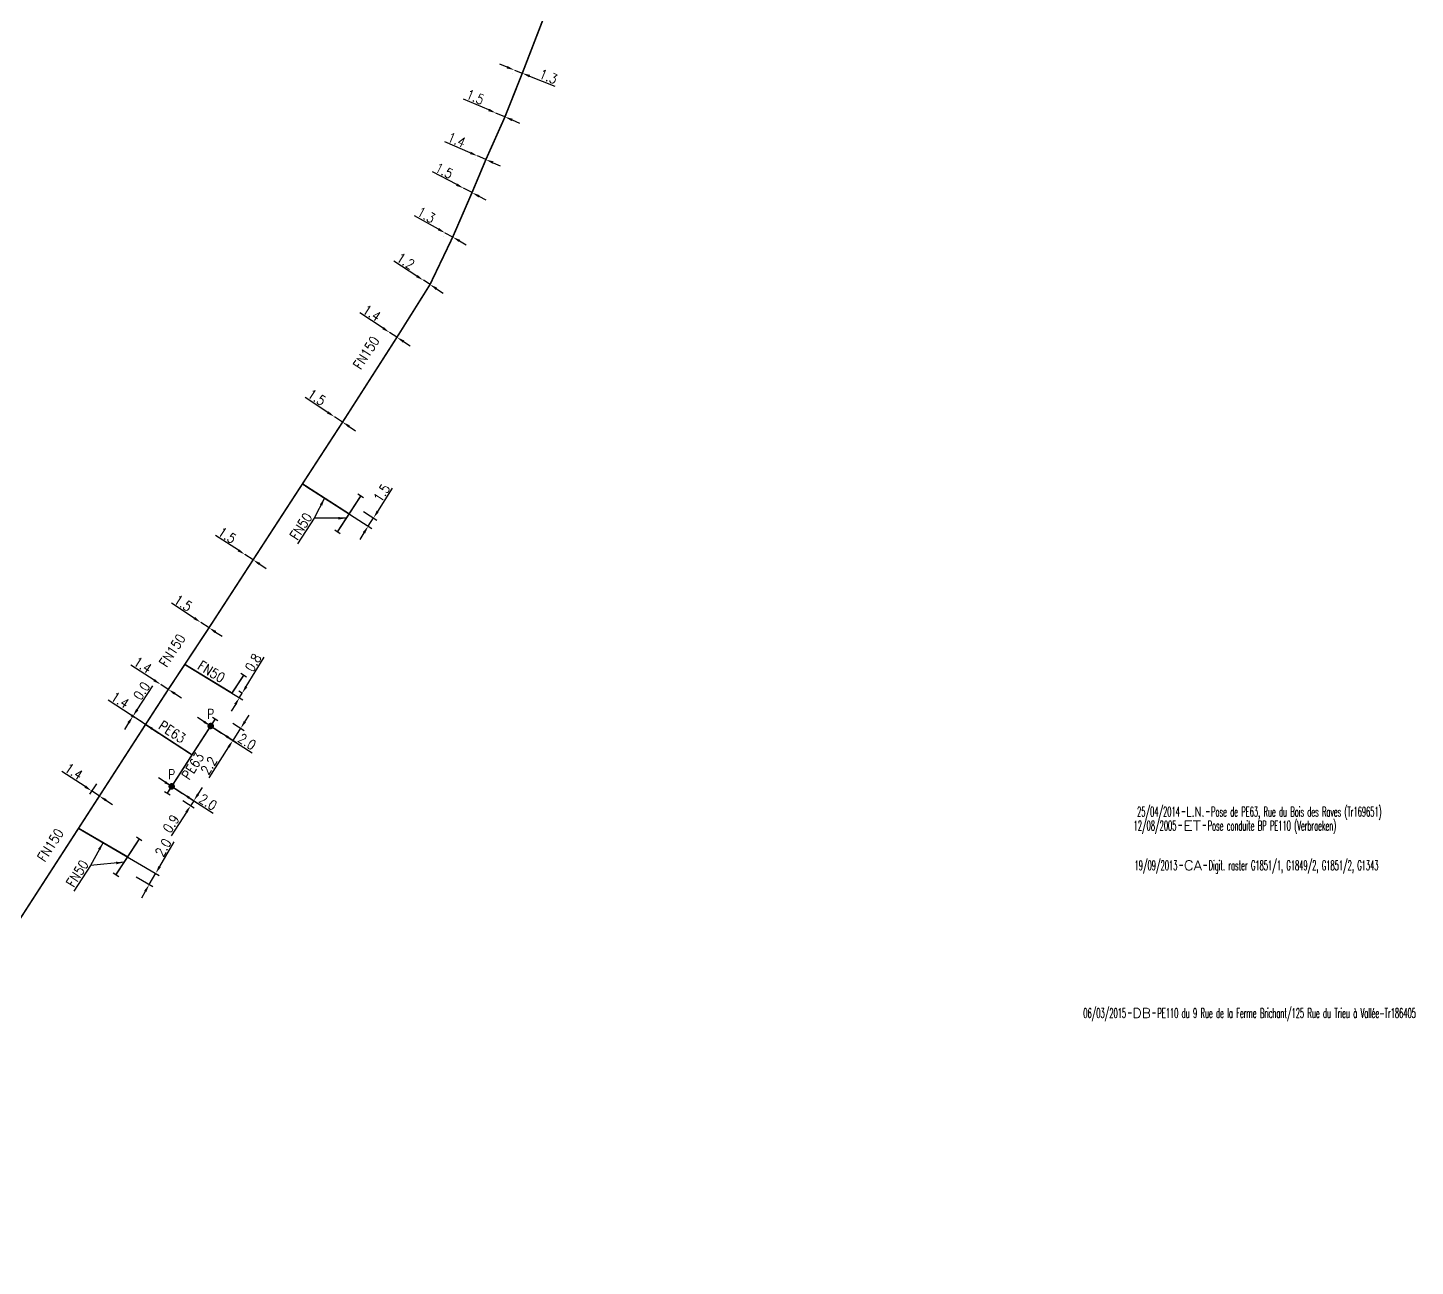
# Model space of a CAD drawing. Header units: millimetres. Extents: x 133989 to 135004, y 130988 to 132014.
# Drawn here: x 134771.1 to 134983.8, y 131450.3 to 131640.1 of the extents above; entities that cross this region are included whole.
import ezdxf
from ezdxf.enums import TextEntityAlignment as Align

# ---------------------------------------------------------------- set-up
doc = ezdxf.new("R2010")
doc.units = ezdxf.units.MM
doc.header["$PDMODE"] = 34
doc.linetypes.add('L_25_FN', pattern=[2000, 1000, 1000])
doc.linetypes.add('L_25_PE', pattern=[2000, 1000, 1000])
doc.layers.get('0').update_dxf_attribs({"linetype": 'CONTINUOUS'})
doc.layers.get('Defpoints').update_dxf_attribs({"linetype": 'CONTINUOUS'})
for name, color, linetype in [('L_150', 1, 'CONTINUOUS'), ('L_300', 7, 'CONTINUOUS'), ('L_340', 7, 'CONTINUOUS'), ('L_910', 7, 'CONTINUOUS')]:
    doc.layers.add(name, color=color, linetype=linetype)
doc.styles.add('G_ROMANS', font='ROMANS.SHX', dxfattribs={"width": 0.75})
doc.styles.get("Standard").update_dxf_attribs({"font": 'romans.shx', "width": 0.85})
doc.dimstyles.get("Standard").update_dxf_attribs({"dimtxt": 1.5, "dimasz": 1.2, "dimexe": 0.625, "dimexo": 0.625, "dimgap": 0.25, "dimtad": 1, "dimdec": 1, "dimzin": 0, "dimdsep": 46, "dimtxsty": 'Standard', "dimcen": -0.5, "dimadec": 0, "dimazin": 0, "dimtfac": 1, "dimtdec": 1, "dimtmove": 0, "dimatfit": 3, "dimfxl": 0, "dimtolj": 1, "dimtzin": 0, "dimarcsym": 0})

# ---------------------------------------------------------------- blocks, each defined once
blk = doc.blocks.new('*D698')
at = {"layer": 'Defpoints', "color": 0, "linetype": 'Continuous', "transparency": 16777216}
for p in [(134826.6, 131593.38), (134826.6, 131593.38), (134827.73, 131592.64)]:
    blk.add_point(p, dxfattribs=at)
at = {"layer": 'L_150', "color": 0, "linetype": 'Continuous', "lineweight": -2, "transparency": 16777216}
for p, q in [((134825.6, 131594.03), (134822.04, 131596.36)), ((134827.73, 131592.64), (134826.6, 131593.38)), ((134828.74, 131591.98), (134829.74, 131591.33))]:
    blk.add_line(p, q, dxfattribs=at)
at = {"layer": 'L_150', "color": 0, "linetype": 'Continuous', "transparency": 16777216}
for points in [[(134825.71, 131594.2), (134825.49, 131593.87), (134826.6, 131593.38)], [(134828.85, 131592.15), (134828.63, 131591.82), (134827.73, 131592.64)]]:
    blk.add_solid(points, dxfattribs=at)
at = {"layer": 'L_150', "color": 0, "linetype": 'Continuous', "transparency": 16777216, "insert": (134823.86, 131596.36), "char_height": 1.5, "attachment_point": 5, "rotation": 326.8589}
blk.add_mtext('\\A1;1.4', dxfattribs=at)
blk = doc.blocks.new('*D699')
at = {"layer": 'Defpoints', "color": 0, "linetype": 'Continuous', "transparency": 16777216}
for p in [(134818.14, 131580.46), (134818.14, 131580.46), (134819.4, 131579.64)]:
    blk.add_point(p, dxfattribs=at)
at = {"layer": 'L_150', "color": 0, "linetype": 'Continuous', "lineweight": -2, "transparency": 16777216}
for p, q in [((134817.14, 131581.12), (134813.64, 131583.42)), ((134819.4, 131579.64), (134818.14, 131580.46)), ((134820.4, 131578.98), (134821.4, 131578.32))]:
    blk.add_line(p, q, dxfattribs=at)
at = {"layer": 'L_150', "color": 0, "linetype": 'Continuous', "transparency": 16777216}
for points in [[(134817.25, 131581.29), (134817.03, 131580.95), (134818.14, 131580.46)], [(134820.51, 131579.15), (134820.29, 131578.81), (134819.4, 131579.64)]]:
    blk.add_solid(points, dxfattribs=at)
at = {"layer": 'L_150', "color": 0, "linetype": 'Continuous', "transparency": 16777216, "insert": (134815.44, 131583.44), "char_height": 1.5, "attachment_point": 5, "rotation": 326.6733}
blk.add_mtext('\\A1;1.5', dxfattribs=at)
blk = doc.blocks.new('*D700')
at = {"layer": 'Defpoints', "color": 0, "linetype": 'Continuous', "transparency": 16777216}
for p in [(134831.79, 131601.37), (134831.79, 131601.37), (134832.8, 131600.72)]:
    blk.add_point(p, dxfattribs=at)
at = {"layer": 'L_150', "color": 0, "linetype": 'Continuous', "lineweight": -2, "transparency": 16777216}
for p, q in [((134830.78, 131602.02), (134827.26, 131604.3)), ((134832.8, 131600.72), (134831.79, 131601.37)), ((134833.8, 131600.07), (134834.81, 131599.42))]:
    blk.add_line(p, q, dxfattribs=at)
at = {"layer": 'L_150', "color": 0, "linetype": 'Continuous', "transparency": 16777216}
for points in [[(134830.89, 131602.19), (134830.67, 131601.85), (134831.79, 131601.37)], [(134833.91, 131600.24), (134833.69, 131599.9), (134832.8, 131600.72)]]:
    blk.add_solid(points, dxfattribs=at)
at = {"layer": 'L_150', "color": 0, "linetype": 'Continuous', "transparency": 16777216, "insert": (134829.06, 131604.32), "char_height": 1.5, "attachment_point": 5, "rotation": 327.1189}
blk.add_mtext('\\A1;1.2', dxfattribs=at)
blk = doc.blocks.new('*D701')
at = {"layer": 'Defpoints', "color": 0, "linetype": 'Continuous', "transparency": 16777216}
for p in [(134835.14, 131608.62), (134835.14, 131608.62), (134836.28, 131607.99)]:
    blk.add_point(p, dxfattribs=at)
at = {"layer": 'L_150', "color": 0, "linetype": 'Continuous', "lineweight": -2, "transparency": 16777216}
for p, q in [((134834.09, 131609.2), (134830.43, 131611.24)), ((134834.84, 131608.07), (134834.84, 131608.07)), ((134836.28, 131607.99), (134835.14, 131608.62)), ((134835.97, 131607.44), (134835.97, 131607.44)), ((134837.33, 131607.41), (134838.37, 131606.82))]:
    blk.add_line(p, q, dxfattribs=at)
at = {"layer": 'L_150', "color": 0, "linetype": 'Continuous', "transparency": 16777216}
for points in [[(134834.19, 131609.38), (134833.99, 131609.03), (134835.14, 131608.62)], [(134837.42, 131607.58), (134837.23, 131607.23), (134836.28, 131607.99)]]:
    blk.add_solid(points, dxfattribs=at)
at = {"layer": 'L_150', "color": 0, "linetype": 'Continuous', "transparency": 16777216, "insert": (134832.22, 131611.38), "char_height": 1.5, "attachment_point": 5, "rotation": 330.9529}
blk.add_mtext('\\A1;1.3', dxfattribs=at)
blk = doc.blocks.new('*D702')
at = {"layer": 'Defpoints', "color": 0, "linetype": 'Continuous', "transparency": 16777216}
for p in [(134837.96, 131615.48), (134837.96, 131615.48), (134839.24, 131614.81)]:
    blk.add_point(p, dxfattribs=at)
at = {"layer": 'L_150', "color": 0, "linetype": 'Continuous', "lineweight": -2, "transparency": 16777216}
for p, q in [((134836.89, 131616.03), (134833.18, 131617.97)), ((134839.24, 131614.81), (134837.96, 131615.48)), ((134840.31, 131614.25), (134841.37, 131613.7))]:
    blk.add_line(p, q, dxfattribs=at)
at = {"layer": 'L_150', "color": 0, "linetype": 'Continuous', "transparency": 16777216}
for points in [[(134836.99, 131616.21), (134836.8, 131615.85), (134837.96, 131615.48)], [(134840.4, 131614.43), (134840.22, 131614.08), (134839.24, 131614.81)]]:
    blk.add_solid(points, dxfattribs=at)
at = {"layer": 'L_150', "color": 0, "linetype": 'Continuous', "transparency": 16777216, "insert": (134834.97, 131618.16), "char_height": 1.5, "attachment_point": 5, "rotation": 332.4997}
blk.add_mtext('\\A1;1.5', dxfattribs=at)
blk = doc.blocks.new('*D703')
at = {"layer": 'Defpoints', "color": 0, "linetype": 'Continuous', "transparency": 16777216}
for p in [(134840.09, 131620.43), (134840.09, 131620.43), (134841.37, 131619.88)]:
    blk.add_point(p, dxfattribs=at)
at = {"layer": 'L_150', "color": 0, "linetype": 'Continuous', "lineweight": -2, "transparency": 16777216}
for p, q in [((134838.98, 131620.9), (134835.08, 131622.58)), ((134841.37, 131619.88), (134840.09, 131620.43)), ((134839.84, 131619.86), (134839.84, 131619.86)), ((134841.13, 131619.3), (134841.13, 131619.3)), ((134842.48, 131619.4), (134843.58, 131618.93))]:
    blk.add_line(p, q, dxfattribs=at)
at = {"layer": 'L_150', "color": 0, "linetype": 'Continuous', "transparency": 16777216}
for points in [[(134839.06, 131621.09), (134838.9, 131620.72), (134840.09, 131620.43)], [(134842.55, 131619.59), (134842.4, 131619.22), (134841.37, 131619.88)]]:
    blk.add_solid(points, dxfattribs=at)
at = {"layer": 'L_150', "color": 0, "linetype": 'Continuous', "transparency": 16777216, "insert": (134836.88, 131622.9), "char_height": 1.5, "attachment_point": 5, "rotation": 336.7415}
blk.add_mtext('\\A1;1.4', dxfattribs=at)
blk = doc.blocks.new('*D704')
at = {"layer": 'Defpoints', "color": 0, "linetype": 'Continuous', "transparency": 16777216}
for p in [(134842.91, 131627.01), (134842.91, 131627.01), (134844.29, 131626.42)]:
    blk.add_point(p, dxfattribs=at)
at = {"layer": 'L_150', "color": 0, "linetype": 'Continuous', "lineweight": -2, "transparency": 16777216}
for p, q in [((134841.81, 131627.48), (134837.96, 131629.14)), ((134844.29, 131626.42), (134842.91, 131627.01)), ((134845.4, 131625.94), (134846.5, 131625.47))]:
    blk.add_line(p, q, dxfattribs=at)
at = {"layer": 'L_150', "color": 0, "linetype": 'Continuous', "transparency": 16777216}
for points in [[(134841.89, 131627.67), (134841.73, 131627.3), (134842.91, 131627.01)], [(134845.47, 131626.13), (134845.32, 131625.76), (134844.29, 131626.42)]]:
    blk.add_solid(points, dxfattribs=at)
at = {"layer": 'L_150', "color": 0, "linetype": 'Continuous', "transparency": 16777216, "insert": (134839.73, 131629.47), "char_height": 1.5, "attachment_point": 5, "rotation": 336.7415}
blk.add_mtext('\\A1;1.5', dxfattribs=at)
blk = doc.blocks.new('*D705')
at = {"layer": 'Defpoints', "color": 0, "linetype": 'Continuous', "transparency": 16777216}
for p in [(134845.74, 131633.59), (134845.74, 131633.59), (134846.95, 131633.11)]:
    blk.add_point(p, dxfattribs=at)
at = {"layer": 'L_150', "color": 0, "linetype": 'Continuous', "lineweight": -2, "transparency": 16777216}
for p, q in [((134844.63, 131634.03), (134843.51, 131634.48)), ((134845.51, 131633.01), (134845.51, 131633.01)), ((134845.74, 131633.59), (134846.95, 131633.11)), ((134846.72, 131632.53), (134846.72, 131632.53)), ((134848.07, 131632.67), (134851.96, 131631.12))]:
    blk.add_line(p, q, dxfattribs=at)
at = {"layer": 'L_150', "color": 0, "linetype": 'Continuous', "transparency": 16777216}
for points in [[(134844.7, 131634.22), (134844.55, 131633.85), (134845.74, 131633.59)], [(134848.14, 131632.86), (134847.99, 131632.48), (134846.95, 131633.11)]]:
    blk.add_solid(points, dxfattribs=at)
at = {"layer": 'L_150', "color": 0, "linetype": 'Continuous', "transparency": 16777216, "insert": (134850.94, 131632.6), "char_height": 1.5, "attachment_point": 5, "rotation": 338.3503}
blk.add_mtext('\\A1;1.3', dxfattribs=at)
blk = doc.blocks.new('*D707')
at = {"layer": 'Defpoints', "color": 0, "linetype": 'Continuous', "transparency": 16777216}
for p in [(134804.43, 131559.34), (134804.43, 131559.34), (134805.68, 131558.53)]:
    blk.add_point(p, dxfattribs=at)
at = {"layer": 'L_150', "color": 0, "linetype": 'Continuous', "lineweight": -2, "transparency": 16777216}
for p, q in [((134803.42, 131560), (134799.9, 131562.27)), ((134805.68, 131558.53), (134804.43, 131559.34)), ((134806.69, 131557.88), (134807.7, 131557.22))]:
    blk.add_line(p, q, dxfattribs=at)
at = {"layer": 'L_150', "color": 0, "linetype": 'Continuous', "transparency": 16777216}
for points in [[(134803.53, 131560.16), (134803.31, 131559.83), (134804.43, 131559.34)], [(134806.8, 131558.04), (134806.58, 131557.71), (134805.68, 131558.53)]]:
    blk.add_solid(points, dxfattribs=at)
at = {"layer": 'L_150', "color": 0, "linetype": 'Continuous', "transparency": 16777216, "insert": (134801.7, 131562.3), "char_height": 1.5, "attachment_point": 5, "rotation": 327.0653}
blk.add_mtext('\\A1;1.5', dxfattribs=at)
blk = doc.blocks.new('*D708')
at = {"layer": 'Defpoints', "color": 0, "linetype": 'Continuous', "transparency": 16777216}
for p in [(134797.66, 131548.94), (134797.66, 131548.94), (134798.92, 131548.12)]:
    blk.add_point(p, dxfattribs=at)
at = {"layer": 'L_150', "color": 0, "linetype": 'Continuous', "lineweight": -2, "transparency": 16777216}
for p, q in [((134796.66, 131549.6), (134793.15, 131551.9)), ((134798.92, 131548.12), (134797.66, 131548.94)), ((134799.92, 131547.46), (134800.92, 131546.81))]:
    blk.add_line(p, q, dxfattribs=at)
at = {"layer": 'L_150', "color": 0, "linetype": 'Continuous', "transparency": 16777216}
for points in [[(134796.77, 131549.77), (134796.55, 131549.43), (134797.66, 131548.94)], [(134800.03, 131547.63), (134799.81, 131547.3), (134798.92, 131548.12)]]:
    blk.add_solid(points, dxfattribs=at)
at = {"layer": 'L_150', "color": 0, "linetype": 'Continuous', "transparency": 16777216, "insert": (134794.95, 131551.91), "char_height": 1.5, "attachment_point": 5, "rotation": 326.7721}
blk.add_mtext('\\A1;1.5', dxfattribs=at)
blk = doc.blocks.new('*D709')
at = {"layer": 'Defpoints', "color": 0, "linetype": 'Continuous', "transparency": 16777216}
for p in [(134791.51, 131539.43), (134791.51, 131539.43), (134792.68, 131538.67)]:
    blk.add_point(p, dxfattribs=at)
at = {"layer": 'L_150', "color": 0, "linetype": 'Continuous', "lineweight": -2, "transparency": 16777216}
for p, q in [((134790.5, 131540.09), (134786.94, 131542.41)), ((134792.68, 131538.67), (134791.51, 131539.43)), ((134793.69, 131538.02), (134794.7, 131537.36))]:
    blk.add_line(p, q, dxfattribs=at)
at = {"layer": 'L_150', "color": 0, "linetype": 'Continuous', "transparency": 16777216}
for points in [[(134790.61, 131540.26), (134790.39, 131539.92), (134791.51, 131539.43)], [(134793.8, 131538.18), (134793.58, 131537.85), (134792.68, 131538.67)]]:
    blk.add_solid(points, dxfattribs=at)
at = {"layer": 'L_150', "color": 0, "linetype": 'Continuous', "transparency": 16777216, "insert": (134788.76, 131542.41), "char_height": 1.5, "attachment_point": 5, "rotation": 326.9625}
blk.add_mtext('\\A1;1.4', dxfattribs=at)
blk = doc.blocks.new('*D710')
at = {"layer": 'Defpoints', "color": 0, "linetype": 'Continuous', "transparency": 16777216}
for p in [(134781.99, 131524.72), (134780.93, 131523.11), (134783.16, 131523.95)]:
    blk.add_point(p, dxfattribs=at)
at = {"layer": 'L_150', "color": 0, "linetype": 'Continuous', "lineweight": -2, "transparency": 16777216}
for p, q in [((134779.93, 131523.77), (134776.37, 131526.1)), ((134781.65, 131524.2), (134780.59, 131522.59)), ((134782.1, 131522.34), (134780.93, 131523.11)), ((134782.82, 131523.43), (134781.76, 131521.82)), ((134783.11, 131521.68), (134784.11, 131521.03))]:
    blk.add_line(p, q, dxfattribs=at)
at = {"layer": 'L_150', "color": 0, "linetype": 'Continuous', "transparency": 16777216}
for points in [[(134780.04, 131523.94), (134779.82, 131523.6), (134780.93, 131523.11)], [(134783.22, 131521.85), (134783, 131521.52), (134782.1, 131522.34)]]:
    blk.add_solid(points, dxfattribs=at)
at = {"layer": 'L_150', "color": 0, "linetype": 'Continuous', "transparency": 16777216, "insert": (134778.2, 131526.1), "char_height": 1.5, "attachment_point": 5, "rotation": 326.7422}
blk.add_mtext('\\A1;1.4', dxfattribs=at)
blk = doc.blocks.new('*D711')
at = {"layer": 'Defpoints', "color": 0, "linetype": 'Continuous', "transparency": 16777216}
for p in [(134788.02, 131534.05), (134788.02, 131534.05), (134789.19, 131533.29)]:
    blk.add_point(p, dxfattribs=at)
at = {"layer": 'L_150', "color": 0, "linetype": 'Continuous', "lineweight": -2, "transparency": 16777216}
for p, q in [((134787.01, 131534.71), (134783.46, 131537.03)), ((134789.19, 131533.29), (134788.02, 131534.05)), ((134790.2, 131532.63), (134791.2, 131531.98))]:
    blk.add_line(p, q, dxfattribs=at)
at = {"layer": 'L_150', "color": 0, "linetype": 'Continuous', "transparency": 16777216}
for points in [[(134787.12, 131534.88), (134786.91, 131534.54), (134788.02, 131534.05)], [(134790.31, 131532.8), (134790.09, 131532.47), (134789.19, 131533.29)]]:
    blk.add_solid(points, dxfattribs=at)
at = {"layer": 'L_150', "color": 0, "linetype": 'Continuous', "transparency": 16777216, "insert": (134785.28, 131537.04), "char_height": 1.5, "attachment_point": 5, "rotation": 326.8797}
blk.add_mtext('\\A1;1.4', dxfattribs=at)
blk = doc.blocks.new('*D712')
at = {"layer": 'Defpoints', "color": 0, "linetype": 'Continuous', "transparency": 16777216}
for p in [(134813.25, 131570.17), (134822.05, 131566.3), (134824.14, 131564.95)]:
    blk.add_point(p, dxfattribs=at)
at = {"layer": 'L_150', "color": 0, "linetype": 'Continuous', "lineweight": -2, "transparency": 16777216}
for p, q in [((134813.77, 131569.84), (134823.86, 131563.35)), ((134824.79, 131565.96), (134827.06, 131569.49)), ((134822.58, 131565.96), (134824.67, 131564.62)), ((134823.33, 131563.69), (134824.14, 131564.95)), ((134822.68, 131562.68), (134822.03, 131561.67))]:
    blk.add_line(p, q, dxfattribs=at)
at = {"layer": 'L_150', "color": 0, "linetype": 'Continuous', "transparency": 16777216}
for points in [[(134824.62, 131566.07), (134824.96, 131565.85), (134824.14, 131564.95)], [(134822.51, 131562.79), (134822.85, 131562.57), (134823.33, 131563.69)]]:
    blk.add_solid(points, dxfattribs=at)
at = {"layer": 'L_150', "color": 0, "linetype": 'Continuous', "transparency": 16777216, "insert": (134825.41, 131568.77), "char_height": 1.5, "attachment_point": 5, "rotation": 57.2617}
blk.add_mtext('\\A1;1.5', dxfattribs=at)
blk = doc.blocks.new('*D713')
at = {"layer": 'Defpoints', "color": 0, "linetype": 'Continuous', "transparency": 16777216}
for p in [(134795.21, 131542.5), (134804, 131538.09), (134804.58, 131537.74)]:
    blk.add_point(p, dxfattribs=at)
at = {"layer": 'L_150', "color": 0, "linetype": 'Continuous', "lineweight": -2, "transparency": 16777216}
for p, q in [((134804.63, 131539.11), (134807.37, 131543.62)), ((134795.75, 131542.18), (134804.12, 131537.08)), ((134804.05, 131538.06), (134803.47, 131538.41)), ((134803.59, 131537.41), (134804, 131538.09)), ((134802.96, 131536.38), (134802.34, 131535.36))]:
    blk.add_line(p, q, dxfattribs=at)
at = {"layer": 'L_150', "color": 0, "linetype": 'Continuous', "transparency": 16777216}
for points in [[(134804.46, 131539.22), (134804.8, 131539.01), (134804, 131538.09)], [(134802.79, 131536.48), (134803.13, 131536.28), (134803.59, 131537.41)]]:
    blk.add_solid(points, dxfattribs=at)
at = {"layer": 'L_150', "color": 0, "linetype": 'Continuous', "transparency": 16777216, "insert": (134805.69, 131542.78), "char_height": 1.5, "attachment_point": 5, "rotation": 58.6666}
blk.add_mtext('\\A1;0.8', dxfattribs=at)
blk = doc.blocks.new('*D714')
at = {"layer": 'Defpoints', "color": 0, "linetype": 'Continuous', "transparency": 16777216}
for p in [(134778.91, 131517.38), (134787.22, 131510.23), (134789.75, 131508.76)]:
    blk.add_point(p, dxfattribs=at)
at = {"layer": 'L_150', "color": 0, "linetype": 'Continuous', "lineweight": -2, "transparency": 16777216}
for p, q in [((134779.45, 131517.07), (134791.3, 131510.17)), ((134791.36, 131511.52), (134793.56, 131515.3)), ((134787.76, 131509.92), (134790.29, 131508.44)), ((134789.75, 131508.76), (134790.76, 131510.49)), ((134789.15, 131507.72), (134788.55, 131506.68))]:
    blk.add_line(p, q, dxfattribs=at)
at = {"layer": 'L_150', "color": 0, "linetype": 'Continuous', "transparency": 16777216}
for points in [[(134791.19, 131511.63), (134791.54, 131511.42), (134790.76, 131510.49)], [(134788.98, 131507.82), (134789.32, 131507.62), (134789.75, 131508.76)]]:
    blk.add_solid(points, dxfattribs=at)
at = {"layer": 'L_150', "color": 0, "linetype": 'Continuous', "transparency": 16777216, "insert": (134791.9, 131514.44), "char_height": 1.5, "attachment_point": 5, "rotation": 59.8026}
blk.add_mtext('\\A1;2.0', dxfattribs=at)
blk = doc.blocks.new('L_340_07')
at = {"color": 0, "linetype": 'Continuous', "const_width": 0.25, "flags": 128}
blk.add_lwpolyline([(0, 0), (1.25, 0)], dxfattribs=at)
at = {"color": 0, "linetype": 'Continuous', "flags": 128}
blk.add_lwpolyline([(1.25, -0.5), (1.25, 0.5)], dxfattribs=at)
at = {"color": 0, "linetype": 'Continuous', "width": 0.75, "flags": 3}
for tag, p in [('DEF_LEG', (0.72, -3.47)), ('DEF_COUP', (0.72, -5.97)), ('DEF_TYPE', (0.72, -8.47))]:
    blk.add_attdef(tag, text='', height=1.2, dxfattribs=at).set_placement(p, align=Align.MIDDLE)
blk = doc.blocks.new('GIS_MODF')
at = {"color": 0, "linetype": 'Continuous', "flags": 128}
for points in [[(-2.18, -0.01), (-1.68, -0.01)], [(1.52, -0.01), (2.02, -0.01)]]:
    blk.add_lwpolyline(points, dxfattribs=at)
at = {"color": 0, "linetype": 'Continuous', "width": 0.5}
blk.add_attdef('DATE', text='', height=1.5, dxfattribs=at).set_placement((-2.5, -0.8), align=Align.RIGHT)
at = {"color": 0, "linetype": 'Continuous', "width": 1.771291}
blk.add_attdef('USER', text='', height=1.5, dxfattribs=at).set_placement((-1.51, -0.8), (1.28, -0.8), align=Align.FIT)
at = {"color": 0, "linetype": 'Continuous', "width": 0.5}
blk.add_attdef('DESC', (2.29, -0.8), '', height=1.5, dxfattribs=at)
blk = doc.blocks.new('*D545')
at = {"layer": 'Defpoints', "color": 0, "linetype": 'Continuous', "transparency": 16777216}
for p in [(134793.2, 131523.81), (134794.87, 131522.72), (134794.87, 131522.72)]:
    blk.add_point(p, dxfattribs=at)
at = {"layer": 'L_340', "color": 0, "linetype": 'Continuous', "lineweight": -2, "transparency": 16777216}
for p, q in [((134792.19, 131524.46), (134791.18, 131525.11)), ((134793.2, 131523.81), (134794.87, 131522.72)), ((134795.88, 131522.07), (134799.55, 131519.69))]:
    blk.add_line(p, q, dxfattribs=at)
at = {"layer": 'L_340', "color": 0, "linetype": 'Continuous', "transparency": 16777216}
for points in [[(134792.3, 131524.63), (134792.08, 131524.29), (134793.2, 131523.81)], [(134795.99, 131522.23), (134795.77, 131521.9), (134794.87, 131522.72)]]:
    blk.add_solid(points, dxfattribs=at)
at = {"layer": 'L_340', "color": 0, "linetype": 'Continuous', "transparency": 16777216, "insert": (134798.76, 131521.39), "char_height": 1.5, "attachment_point": 5, "rotation": 327.0682}
blk.add_mtext('\\A1;2.0', dxfattribs=at)
blk = doc.blocks.new('*D546')
at = {"layer": 'Defpoints', "color": 0, "linetype": 'Continuous', "transparency": 16777216}
for p in [(134799.18, 131533.06), (134800.86, 131531.97), (134800.86, 131531.97)]:
    blk.add_point(p, dxfattribs=at)
at = {"layer": 'L_340', "color": 0, "linetype": 'Continuous', "lineweight": -2, "transparency": 16777216}
for p, q in [((134798.17, 131533.7), (134797.16, 131534.35)), ((134799.18, 131533.06), (134800.86, 131531.97)), ((134801.87, 131531.32), (134805.54, 131528.96))]:
    blk.add_line(p, q, dxfattribs=at)
at = {"layer": 'L_340', "color": 0, "linetype": 'Continuous', "transparency": 16777216}
for points in [[(134798.27, 131533.87), (134798.06, 131533.54), (134799.18, 131533.06)], [(134801.97, 131531.49), (134801.76, 131531.15), (134800.86, 131531.97)]]:
    blk.add_solid(points, dxfattribs=at)
at = {"layer": 'L_340', "color": 0, "linetype": 'Continuous', "transparency": 16777216, "insert": (134804.75, 131530.66), "char_height": 1.5, "attachment_point": 5, "rotation": 327.2219}
blk.add_mtext('\\A1;2.0', dxfattribs=at)
blk = doc.blocks.new('*D547')
at = {"layer": 'Defpoints', "color": 0, "linetype": 'Continuous', "transparency": 16777216}
for p in [(134793.2, 131523.81), (134794.39, 131521.96), (134796.59, 131521.61)]:
    blk.add_point(p, dxfattribs=at)
at = {"layer": 'L_340', "color": 0, "linetype": 'Continuous', "lineweight": -2, "transparency": 16777216}
for p, q in [((134793.72, 131523.47), (134797.12, 131521.27)), ((134797.24, 131522.61), (134797.9, 131523.62)), ((134794.91, 131521.62), (134796.63, 131520.51)), ((134796.59, 131521.61), (134796.1, 131520.85)), ((134795.45, 131519.84), (134793.11, 131516.23))]:
    blk.add_line(p, q, dxfattribs=at)
at = {"layer": 'L_340', "color": 0, "linetype": 'Continuous', "transparency": 16777216}
for points in [[(134797.08, 131522.72), (134797.41, 131522.51), (134796.59, 131521.61)], [(134795.28, 131519.95), (134795.62, 131519.74), (134796.1, 131520.85)]]:
    blk.add_solid(points, dxfattribs=at)
at = {"layer": 'L_340', "color": 0, "linetype": 'Continuous', "transparency": 16777216, "insert": (134793.11, 131518.08), "char_height": 1.5, "attachment_point": 5, "rotation": 57.0682}
blk.add_mtext('\\A1;0.9', dxfattribs=at)
blk = doc.blocks.new('*D548')
at = {"layer": 'Defpoints', "color": 0, "linetype": 'Continuous', "transparency": 16777216}
for p in [(134799.18, 131533.06), (134802.05, 131533.82), (134803.77, 131532.71)]:
    blk.add_point(p, dxfattribs=at)
at = {"layer": 'L_340', "color": 0, "linetype": 'Continuous', "lineweight": -2, "transparency": 16777216}
for p, q in [((134802.57, 131533.48), (134804.3, 131532.37)), ((134804.42, 131533.72), (134805.07, 131534.73)), ((134799.7, 131532.72), (134803.11, 131530.52)), ((134803.77, 131532.71), (134802.58, 131530.86)), ((134801.93, 131529.85), (134798.9, 131525.13))]:
    blk.add_line(p, q, dxfattribs=at)
at = {"layer": 'L_340', "color": 0, "linetype": 'Continuous', "transparency": 16777216}
for points in [[(134804.26, 131533.83), (134804.59, 131533.61), (134803.77, 131532.71)], [(134801.77, 131529.96), (134802.1, 131529.74), (134802.58, 131530.86)]]:
    blk.add_solid(points, dxfattribs=at)
at = {"layer": 'L_340', "color": 0, "linetype": 'Continuous', "transparency": 16777216, "insert": (134798.91, 131527.01), "char_height": 1.5, "attachment_point": 5, "rotation": 57.2219}
blk.add_mtext('\\A1;2.2', dxfattribs=at)
blk = doc.blocks.new('L_300_12')
at = {"color": 0, "linetype": 'Continuous', "const_width": 0.497, "flags": 128}
blk.add_lwpolyline([(-0.25, 0, 1), (0.25, 0, 1)], format="xyb", close=True, dxfattribs=at)
at = {"color": 0, "linetype": 'Continuous', "style": 'G_ROMANS', "width": 0.75}
blk.add_text('P', height=1.5, dxfattribs=at).set_placement((0, 1.85), align=Align.MIDDLE)
at = {"color": 0, "linetype": 'Continuous', "width": 0.75, "flags": 3}
for tag, p in [('DEF_LEG', (0, -5)), ('DEF_COUP', (0, -7.5)), ('DEF_TYPE', (0, -10))]:
    blk.add_attdef(tag, text='', height=1.2, dxfattribs=at).set_placement(p, align=Align.MIDDLE)
blk = doc.blocks.new('*D549')
at = {"layer": 'Defpoints', "color": 0, "linetype": 'Continuous', "transparency": 16777216}
for p in [(134787.25, 131534.55), (134788.02, 131534.05), (134789.19, 131533.29)]:
    blk.add_point(p, dxfattribs=at)
at = {"layer": 'L_150', "color": 0, "linetype": 'Continuous', "lineweight": -2, "transparency": 16777216}
for p, q in [((134787.91, 131535.56), (134790.3, 131539.22)), ((134786.6, 131533.55), (134785.94, 131532.54)), ((134787.5, 131534.4), (134786.73, 131534.9)), ((134788.67, 131533.63), (134786.73, 131534.9))]:
    blk.add_line(p, q, dxfattribs=at)
at = {"layer": 'L_150', "color": 0, "linetype": 'Continuous', "transparency": 16777216}
for points in [[(134787.74, 131535.67), (134788.08, 131535.45), (134787.25, 131534.55)], [(134786.43, 131533.66), (134786.77, 131533.44), (134787.25, 131534.55)]]:
    blk.add_solid(points, dxfattribs=at)
at = {"layer": 'L_150', "color": 0, "linetype": 'Continuous', "transparency": 16777216, "insert": (134788.59, 131538.44), "char_height": 1.5, "attachment_point": 5, "rotation": 56.8797}
blk.add_mtext('\\A1;0.0', dxfattribs=at)

msp = doc.modelspace()

# ---------------------------------------------------------------- linework, layer by layer
at = {"layer": 'L_150', "linetype": 'L_25_FN', "const_width": 0.25, "flags": 128}
msp.add_lwpolyline([(134882.07, 131720.96), (134879.06, 131723.19), (134877.87, 131721.59), (134874.71, 131716.47), (134874.71, 131716.47, 0.038177), (134872.94, 131712.65), (134867.65, 131698.23), (134866.24, 131692.59), (134865.58, 131690.48), (134863.05, 131681.91), (134858.33, 131665.91), (134852.29, 131646.94), (134846.95, 131633.11), (134844.29, 131626.42), (134841.37, 131619.88), (134839.24, 131614.81), (134836.28, 131607.99), (134832.8, 131600.72), (134827.73, 131592.64), (134819.4, 131579.64), (134805.68, 131558.53), (134798.92, 131548.12), (134792.68, 131538.67), (134789.19, 131533.29), (134783.16, 131523.95), (134767.14, 131499.15), (134761.13, 131489.97), (134754.39, 131479.75), (134751.32, 131475.29), (134747.74, 131470.09), (134745.08, 131465.31), (134740.9, 131458.59), (134738.13, 131454.12), (134734.71, 131449.26), (134727.38, 131438.44), (134723.23, 131432.23), (134718.9, 131425.95), (134717.49, 131422.36), (134715.57, 131418.22), (134711.39, 131408.48), (134708.28, 131400.82), (134705.84, 131394.27)], format="xyb", dxfattribs=at)
for points in [[(134813.25, 131570.17), (134820.4, 131565.57)], [(134821.49, 131567.25), (134821.49, 131567.25), (134820.4, 131565.57), (134819.31, 131563.9)], [(134795.21, 131542.5), (134802.44, 131538.1)], [(134803.54, 131539.78), (134802.44, 131538.1), (134802.44, 131538.1)], [(134778.91, 131517.38), (134786.44, 131513)], [(134787.53, 131514.68), (134786.44, 131513), (134785.34, 131511.33)]]:
    msp.add_lwpolyline(points, dxfattribs=at)
at = {"layer": 'L_150', "linetype": 'L_25_PE', "const_width": 0.25, "flags": 128}
for points in [[(134789.19, 131533.29), (134796.32, 131528.64)], [(134793.2, 131523.81), (134796.32, 131528.64), (134799.18, 131533.06)]]:
    msp.add_lwpolyline(points, dxfattribs=at)

# ---------------------------------------------------------------- block references
at = {"layer": 'L_300'}
for p in [(134799.18, 131533.06), (134793.2, 131523.81)]:
    msp.add_blockref('L_300_12', p, dxfattribs=at)
at = {"layer": 'L_340'}
for p, rotation in [((134821.49, 131567.25), 57.00877133247084), ((134819.31, 131563.9), 237.0087713347775), ((134803.54, 131539.78), 56.74254970332453), ((134799.18, 131533.06), 57.11583428652388), ((134793.2, 131523.81), 237.1158343517478), ((134787.53, 131514.68), 56.74254970332453), ((134785.34, 131511.33), 236.7425497014729)]:
    msp.add_blockref('L_340_07', p, dxfattribs=dict(at, rotation=rotation))
at = {"layer": 'L_910'}
ref = msp.add_blockref('GIS_MODF', (134950.26, 131519.98), dxfattribs=at)
ref.add_attrib('DATE', '25/04/2014', dxfattribs={"layer": '0', "color": 0, "linetype": 'Continuous', "height": 1.5, "width": 0.5}).set_placement((134947.76, 131519.18), align=Align.RIGHT)
ref.add_attrib('USER', 'L.N.', dxfattribs={"layer": '0', "color": 0, "linetype": 'Continuous', "height": 1.5, "width": 0.708517}).set_placement((134948.75, 131519.18), (134951.54, 131519.18), align=Align.FIT)
ref.add_attrib('DESC', 'Pose de PE63, Rue du Bois des Raves (Tr169651)', (134952.55, 131519.18), dxfattribs={"layer": '0', "color": 0, "linetype": 'Continuous', "height": 1.5, "width": 0.5})
ref = msp.add_blockref('GIS_MODF', (134949.74, 131517.85), dxfattribs=at)
ref.add_attrib('DATE', '12/08/2005', dxfattribs={"layer": '0', "color": 0, "linetype": 'Continuous', "height": 1.5, "width": 0.5}).set_placement((134947.23, 131517.05), align=Align.RIGHT)
ref.add_attrib('USER', 'ET', dxfattribs={"layer": '0', "color": 0, "linetype": 'Continuous', "height": 1.5, "width": 1.14613}).set_placement((134948.23, 131517.05), (134951.01, 131517.05), align=Align.FIT)
ref.add_attrib('DESC', 'Pose conduite BP PE110 (Verbraeken)', (134952.02, 131517.05), dxfattribs={"layer": '0', "color": 0, "linetype": 'Continuous', "height": 1.5, "width": 0.5})
ref = msp.add_blockref('GIS_MODF', (134949.88, 131511.75), dxfattribs=at)
ref.add_attrib('DATE', '19/09/2013', dxfattribs={"layer": '0', "color": 0, "linetype": 'Continuous', "height": 1.5, "width": 0.5}).set_placement((134947.38, 131510.95), align=Align.RIGHT)
ref.add_attrib('USER', 'CA', dxfattribs={"layer": '0', "color": 0, "linetype": 'Continuous', "height": 1.5, "width": 1.025485}).set_placement((134948.37, 131510.95), (134951.16, 131510.95), align=Align.FIT)
ref.add_attrib('DESC', 'Digit. raster G1851/1, G1849/2, G1851/2, G1343', (134952.17, 131510.95), dxfattribs={"layer": '0', "color": 0, "linetype": 'Continuous', "height": 1.5, "width": 0.5})
ref = msp.add_blockref('GIS_MODF', (134942.02, 131489.1), dxfattribs=at)
ref.add_attrib('DATE', '06/03/2015', dxfattribs={"layer": '0', "color": 0, "linetype": 'Continuous', "height": 1.5, "width": 0.5}).set_placement((134939.52, 131488.31), align=Align.RIGHT)
ref.add_attrib('USER', 'DB', dxfattribs={"layer": '0', "color": 0, "linetype": 'Continuous', "height": 1.5, "width": 0.99919}).set_placement((134940.51, 131488.31), (134943.3, 131488.31), align=Align.FIT)
ref.add_attrib('DESC', 'PE110 du 9 Rue de la Ferme Brichant/125 Rue du Trieu à Vallée-Tr186405', (134944.31, 131488.31), dxfattribs={"layer": '0', "color": 0, "linetype": 'Continuous', "height": 1.5, "width": 0.5})

# ---------------------------------------------------------------- texts
at = {"layer": 'L_150', "linetype": 'Continuous', "width": 0.85}
for s, rotation, p in [('FN150', 57.3265, (134823.02, 131590.26)), ('FN150', 57.1495, (134793.29, 131544.64)), ('FN50', 328.6666, (134799.29, 131541.39)), ('FN150', 57.1495, (134774.61, 131514.81))]:
    msp.add_text(s, height=1.5, rotation=rotation, dxfattribs=at).set_placement(p, align=Align.MIDDLE)
for rotation, p in [(326.8797, (134791.04, 131532.73)), (57.1158, (134795.88, 131524.68))]:
    msp.add_text('PE63', height=1.5, rotation=rotation, dxfattribs=at).set_placement(p)
at = {"layer": 'L_150', "linetype": 'Continuous', "char_height": 1.5, "attachment_point": 9, "rotation": 57.1926}
for insert in [(134814.84, 131565.1), (134780.54, 131511.88)]:
    msp.add_mtext('\\A1;FN50', dxfattribs=dict(at, insert=insert))

# ---------------------------------------------------------------- dimensions: what is measured, and where the dimension line sits
at = {"layer": 'L_150', "linetype": 'Continuous'}
for base, p1, p2, angle, picture, middle in [((134845.74, 131633.59), (134846.95, 131633.11), (134845.74, 131633.59), 338.3503, '*D705', (134850.57, 131631.68)), ((134842.91, 131627.01), (134844.29, 131626.42), (134842.91, 131627.01), 336.7415, '*D704', (134839.34, 131628.55)), ((134840.09, 131620.43), (134841.37, 131619.88), (134840.09, 131620.43), 336.7415, '*D703', (134836.48, 131621.98)), ((134837.9579, 131615.478), (134839.2441, 131614.8084), (134837.9579, 131615.478), 332.4997, '*D702', (134834.5034, 131617.2763)), ((134835.14, 131608.62), (134836.28, 131607.99), (134835.14, 131608.62), 330.9529, '*D701', (134831.73, 131610.51)), ((134831.79, 131601.37), (134832.8, 131600.72), (134831.79, 131601.37), 327.1189, '*D700', (134828.52, 131603.48)), ((134826.6, 131593.38), (134827.73, 131592.64), (134826.6, 131593.38), 326.8589, '*D698', (134823.32, 131595.52)), ((134818.14, 131580.46), (134819.4, 131579.64), (134818.14, 131580.46), 326.6733, '*D699', (134814.89, 131582.6)), ((134824.14, 131564.95), (134813.25, 131570.17), (134822.05, 131566.3), 237.2617, '*D712', (134826.25, 131568.23)), ((134804.43, 131559.34), (134805.68, 131558.53), (134804.43, 131559.34), 327.0653, '*D707', (134801.16, 131561.46)), ((134797.66, 131548.94), (134798.92, 131548.12), (134797.66, 131548.94), 326.7721, '*D708', (134794.4, 131551.08)), ((134791.51, 131539.43), (134792.68, 131538.67), (134791.51, 131539.43), 326.9625, '*D709', (134788.22, 131541.57)), ((134804, 131538.09), (134795.21, 131542.5), (134804.58, 131537.74), 238.6666, '*D713', (134806.54, 131542.26)), ((134787.25, 131534.55), (134788.02, 131534.05), (134789.19, 131533.29), 56.8797, '*D549', (134789.43, 131537.89)), ((134788.02, 131534.05), (134789.19, 131533.29), (134788.02, 131534.05), 326.8797, '*D711', (134784.73, 131536.2)), ((134780.93, 131523.11), (134783.16, 131523.95), (134781.99, 131524.72), 326.7422, '*D710', (134777.65, 131525.26)), ((134789.75, 131508.76), (134778.91, 131517.38), (134787.22, 131510.23), 59.8026, '*D714', (134792.77, 131513.93))]:
    dim = msp.add_linear_dim(base=base, p1=p1, p2=p2, angle=angle, dimstyle='Standard', dxfattribs=at)
    dim.commit()
    dim.dimension.update_dxf_attribs({"geometry": picture, "text_midpoint": middle, "dimtype": 160})
at = {"layer": 'L_340', "linetype": 'Continuous'}
for base, p1, p2, angle, picture, middle in [((134800.86, 131531.97), (134799.18, 131533.06), (134800.86, 131531.97), 147.2219, '*D546', (134804.21, 131529.81)), ((134803.77, 131532.71), (134799.18, 131533.06), (134802.05, 131533.82), 237.2219, '*D548', (134799.75, 131526.47)), ((134794.87, 131522.72), (134793.2, 131523.81), (134794.87, 131522.72), 147.0682, '*D545', (134798.22, 131520.55)), ((134796.59, 131521.61), (134794.39, 131521.96), (134793.2, 131523.81), 57.0682, '*D547', (134793.95, 131517.53))]:
    dim = msp.add_linear_dim(base=base, p1=p1, p2=p2, angle=angle, dimstyle='Standard', dxfattribs=at)
    dim.commit()
    dim.dimension.update_dxf_attribs({"geometry": picture, "text_midpoint": middle, "dimtype": 160})

# ---------------------------------------------------------------- leaders
at = {"layer": 'L_150', "linetype": 'Continuous', "annotation_type": 0, "has_hookline": 1, "hookline_direction": 1, "text_width": 4.43, "horizontal_direction": (0.541816, 0.840497, 0)}
for points in [[(134816.65, 131567.99), (134815.03, 131564.92)], [(134782.68, 131515.19), (134780.73, 131511.7)]]:
    msp.add_leader(points, dimstyle='Standard', dxfattribs=at)
at = {"layer": 'L_150', "linetype": 'Continuous'}
for points in [[(134819.96, 131564.9), (134815.03, 131564.92)], [(134785.89, 131512.17), (134780.73, 131511.7)]]:
    msp.add_leader(points, dimstyle='Standard', override={"dimgap": 0.25, "dimtad": 0}, dxfattribs=at)

doc.saveas('drawing.dxf')
